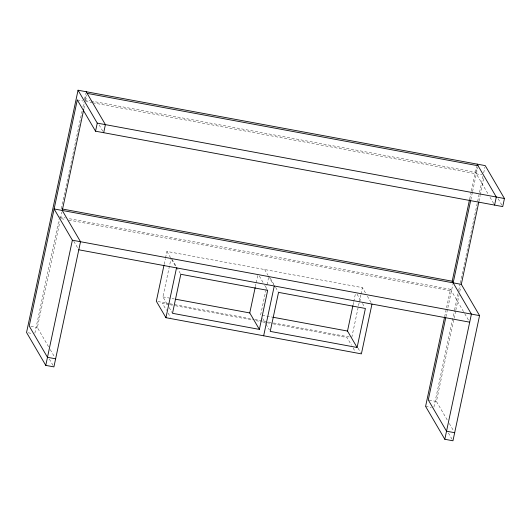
<?xml version="1.0" encoding="UTF-8"?>
<svg xmlns="http://www.w3.org/2000/svg" width="531" height="531" viewBox="0 0 531 531"><rect width="100%" height="100%" fill="white"/><g stroke="black" fill="none" stroke-linecap="round" stroke-linejoin="round"><path stroke-width="0.4" stroke-dasharray="2.65 1.99" d="M34.867 333.183L59.067 219.316M61.297 208.822L82.066 111.112M82.929 107.07L83.958 102.224M84.615 99.131L85.863 93.264M48.573 346.736L37.369 327.561L59.857 221.772M60.541 218.54L61.915 212.081M83.885 108.716L84.92 103.87M85.577 100.777L86.819 94.91M164.185 264.292L165.38 258.67M165.553 257.867L166.913 251.442L362.368 287.636L365.706 293.358M167.079 304.011L162.904 296.862L170.863 259.427M255.358 286.66L256.035 283.474M256.207 282.678L257.727 275.509M260.628 314.956L265.712 291.061M265.878 290.265L266.894 285.486M267.066 284.689L268.586 277.521M353.088 304.754L353.593 302.365M353.765 301.568L355.285 294.4M351.781 337.431L359.122 302.896M359.295 302.093L360.834 294.864M361 294.061L362.368 287.636M444.653 316.735L450.487 289.282L68.539 218.553M469.709 198.833L471.256 191.572M471.428 190.762L476.599 166.422M445.954 316.768L452.824 284.463M470.844 199.676L472.391 192.408M472.557 191.598L477.727 167.298M433.913 407.071L454.41 310.655M454.582 309.845L458.027 293.636M458.711 290.397L460.092 283.912M460.264 283.103L479.38 193.171M479.553 192.355L482.998 176.153M483.688 172.914L484.889 167.238M447.208 419.921L436.416 401.449L453.925 319.085M454.098 318.275L455.644 311.007M455.817 310.197L459.076 294.858M459.76 291.625L460.795 286.78M478.989 201.183L480.19 195.527M480.363 194.724L483.794 178.569M84.469 99.801L90.17 100.857M90.987 101.009L475.378 172.19L488.367 194.432M77.287 99.941L82.989 100.996M85.431 101.448L91.949 102.656M92.759 102.808L482.035 174.885M59.585 216.894L65.286 217.956M61.357 218.692L65.432 219.449M68.685 220.046L451.45 290.928M162.904 296.862L174.268 298.966M262.254 315.261L271.998 317.06M157.959 301.542L169.362 303.652M170.172 303.805L254.057 319.337M254.873 319.489L272.788 322.802M273.604 322.954L350.155 337.132M168.904 304.548L162.4 303.34L166.475 310.323M169.721 304.694L174.599 305.597M175.409 305.75L252.663 320.054M255.915 320.658L261.61 321.713M262.42 321.866L272.184 323.671M272.994 323.817L346.995 337.524L351.476 345.196M30.858 326.353L37.369 327.561M429.088 400.095L436.416 401.449M28.176 332.784L32.252 333.534M425.596 406.374L431.298 407.43M498.171 198.78L501.901 205.172M475.949 169.495L476.911 171.141M490.027 197.273L493.757 203.665M450.487 289.282L464.306 312.945M464.725 313.655L468.873 320.757M449.279 423.472L453.846 431.285M448.39 432.964L452.127 439.356M367.379 296.218L371.142 302.65M357.044 294.154L360.808 300.592M362.481 303.453L364.565 307.031M358.047 348.157L360.556 352.451M353.108 347.991L355.146 351.482M270.179 278.071L273.936 284.51M275.609 287.371L278.118 291.658M264.644 269.536L267.982 275.257M268.401 275.974L273.412 284.556M259.32 276.06L263.084 282.499M264.75 285.359L267.259 289.647M262.719 318.534L265.646 323.538M266.058 324.255L269.403 329.977M85.046 97.113L86.002 98.759M99.124 124.891L102.855 131.283M172.037 259.261L180.387 273.565M166.913 251.442L176.106 267.173M169.17 307.588L172.097 312.593M168.108 313.111L170.551 317.299M73.816 241.273L78.794 249.796M50.233 349.577L54.793 357.39M49.343 359.075L53.08 365.467"/><path stroke-width="0.8" d="M55.622 358.81L47.478 357.303L29.225 326.054L77.287 99.941L95.54 131.197L502.731 206.592L504.45 198.521L485.234 165.619L78.044 90.224L26.55 332.479L45.766 365.381L53.91 366.888L80.513 241.718L62.26 210.468L83.719 109.525M45.766 365.381L72.369 240.211L54.116 208.955L461.306 284.357L479.559 315.613L452.956 440.776L444.812 439.27L425.596 406.374L444.48 317.545M95.54 131.197L97.259 123.119L78.044 90.224M103.684 132.704L105.403 124.626L86.188 91.73M164.013 265.095L156.333 301.243L165.938 317.691L361.392 353.878L371.972 304.084M165.938 317.691L176.524 267.889M259.38 329.399L267.677 290.364L180.805 274.281L172.509 313.31L259.38 329.399L249.769 312.945L255.192 287.457M263.661 335.784L274.248 285.99M357.104 347.493L365.401 308.458L278.536 292.375L270.239 331.404L357.104 347.493L347.5 331.045L352.916 305.551M444.812 439.27L471.415 314.106L452.206 281.204L469.537 199.643M445.781 317.571L428.278 399.943L446.531 431.199L454.675 432.705M453.162 282.85L470.672 200.479M461.306 284.357L478.816 201.992M494.587 205.085L496.306 197.008L477.09 164.112M87.15 93.376L478.053 165.758M97.259 123.119L504.45 198.521M62.114 208.975L452.206 281.204M72.369 240.211L479.559 315.613M78.794 249.796L469.703 322.178M175.894 299.265L249.769 312.945M272.808 317.213L347.5 331.045"/></g></svg>
